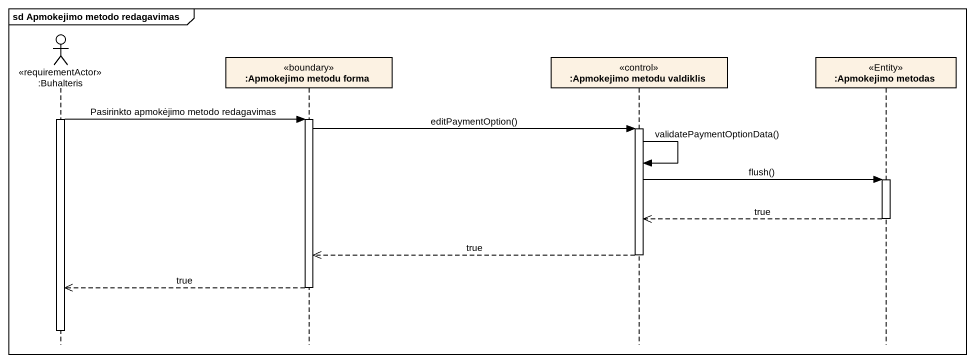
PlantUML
@startuml
mainframe sd Apmokejimo metodo redagavimas
hide footbox
actor ":Buhalteris" as Buhalteris <<requirementActor>>
participant ":Apmokejimo metodu forma" as Apmokejimo_metodu_forma <<boundary>>
participant ":Apmokejimo metodu valdiklis" as Apmokejimo_metodu_valdiklis <<control>>
participant ":Apmokejimo metodas" as Apmokejimo_metodas <<Entity>>

activate Buhalteris
Buhalteris -> Apmokejimo_metodu_forma : Pasirinkto apmokėjimo metodo redagavimas
activate Apmokejimo_metodu_forma
Apmokejimo_metodu_forma -> Apmokejimo_metodu_valdiklis : editPaymentOption()
activate Apmokejimo_metodu_valdiklis
Apmokejimo_metodu_valdiklis -> Apmokejimo_metodu_valdiklis : validatePaymentOptionData()
Apmokejimo_metodu_valdiklis -> Apmokejimo_metodas : flush()
activate Apmokejimo_metodas
Apmokejimo_metodas -->> Apmokejimo_metodu_valdiklis : true
deactivate Apmokejimo_metodas
Apmokejimo_metodu_valdiklis -->> Apmokejimo_metodu_forma : true
deactivate Apmokejimo_metodu_valdiklis
Apmokejimo_metodu_forma -->> Buhalteris : true
deactivate Apmokejimo_metodu_forma
deactivate Buhalteris
@enduml
